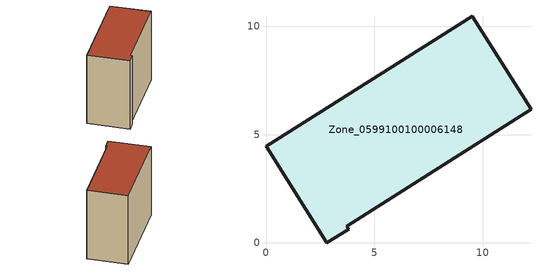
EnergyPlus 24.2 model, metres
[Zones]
Zone_0599100100006148
 floor ground (C_G): 0,4.45 9.52,10.47 12.22,6.16 3.72,0.78 3.82,0.63 2.81,0 z0
 wall outside (C_F): 2.81,0 3.82,0.63 3.72,0.78 12.22,6.16 9.52,10.47 0,4.45 2.81,0 z0:9.57
 roof outside (C_R): 9.52,10.47 0,4.45 2.81,0 3.82,0.63 3.72,0.78 12.22,6.16 z9.57
[BUILDING]
Pand.0599100100006148: North Axis=0; Terrain=City; Loads Convergence Tolerance Value=0.04; Temperature Convergence Tolerance Value=0.4; Solar Distribution=FullExterior; Maximum Number of Warmup Days=25; Minimum Number of Warmup Days=1
[Site:Location]
Rotterdam.The.Hague.AP_ZH_NLD Design_Conditions: Latitude=51.96; Longitude=4.45; Time Zone=1; Elevation=-4.5
[SITE:GROUNDTEMPERATURE:BUILDINGSURFACE]
18, 18, 18, 18, 18, 18, 18, 18, 18, 18, 18, 18
[MATERIAL] Thermal Absorptance=0.9; Solar Absorptance=0.7; Visible Absorptance=0.7
Name | Roughness | Thickness | Conductivity | Density | Specific Heat
G.TI.2006-2014 | MediumSmooth | 0.15 | 0.06 | 540 | 1210
F.TI.2006-2014 | Rough | 0.3 | 0.12 | 1920 | 840
R.TI.2006-2014 | MediumRough | 0.2 | 0.08 | 1500 | 1000
[CONSTRUCTION]
C_G: G.TI.2006-2014
C_F: F.TI.2006-2014
C_R: R.TI.2006-2014
[ZONE]
Zone_0599100100006148: Type=1; Multiplier=1; Ceiling Height=Autocalculate; Volume=Autocalculate; Floor Area=autocalculate; Part of Total Floor Area=Yes
[ZONEINFILTRATION:DESIGNFLOWRATE]
Infil_Zone_0599100100006148: Zone or ZoneList or Space or SpaceList=Zone_0599100100006148; Schedule=AlwaysOn; Design Flow Rate Calculation Method=Flow/Area; Flow Rate per Floor Area=0.0015; Constant Term Coefficient=1; Temperature Term Coefficient=0; Velocity Term Coefficient=0; Velocity Squared Term Coefficient=0
[HVACTEMPLATE:ZONE:IDEALLOADSAIRSYSTEM]
Zone_0599100100006148: Maximum Heating Supply Air Temperature=50; Minimum Cooling Supply Air Temperature=13; Maximum Heating Supply Air Humidity Ratio=0.0156; Minimum Cooling Supply Air Humidity Ratio=0.0077; Heating Limit=NoLimit; Cooling Limit=NoLimit; Dehumidification Control Type=ConstantSensibleHeatRatio; Cooling Sensible Heat Ratio=0.7; Dehumidification Setpoint=60; Humidification Control Type=None; Humidification Setpoint=30; Outdoor Air Method=None; Outdoor Air Flow Rate per Person=0.00944; Outdoor Air Flow Rate per Zone Floor Area=0; Outdoor Air Flow Rate per Zone=0; Demand Controlled Ventilation Type=None; Outdoor Air Economizer Type=NoEconomizer; Heat Recovery Type=None; Sensible Heat Recovery Effectiveness=0.7; Latent Heat Recovery Effectiveness=0.65
[ZONECONTROL:THERMOSTAT]
ThermostatControl_Zone_0599100100006148: Zone or ZoneList=Zone_0599100100006148; Control Type Schedule=DualSetpointControlType; Control 1=Thermostat_Zone_0599100100006148; Temperature Difference Between Cutout And Setpoint=0
[THERMOSTATSETPOINT:DUALSETPOINT]
Thermostat_Zone_0599100100006148: Heating Setpoint Temperature Schedule=HeatingSetpoint_Zone_0599100100006148; Cooling Setpoint Temperature Schedule=CoolingSetpoint_Zone_0599100100006148
[SCHEDULE:COMPACT]
HeatingSetpoint_Zone_0599100100006148: Through: 12/31, For: AllDays, Until: 24:00, 21
CoolingSetpoint_Zone_0599100100006148: Through: 12/31, For: AllDays, Until: 24:00, 24
DualSetpointControlType: Through: 12/31, For: AllDays, Until: 24:00, 4
AlwaysOn: Through: 12/31, For: AllDays, Until: 24:00, 1
